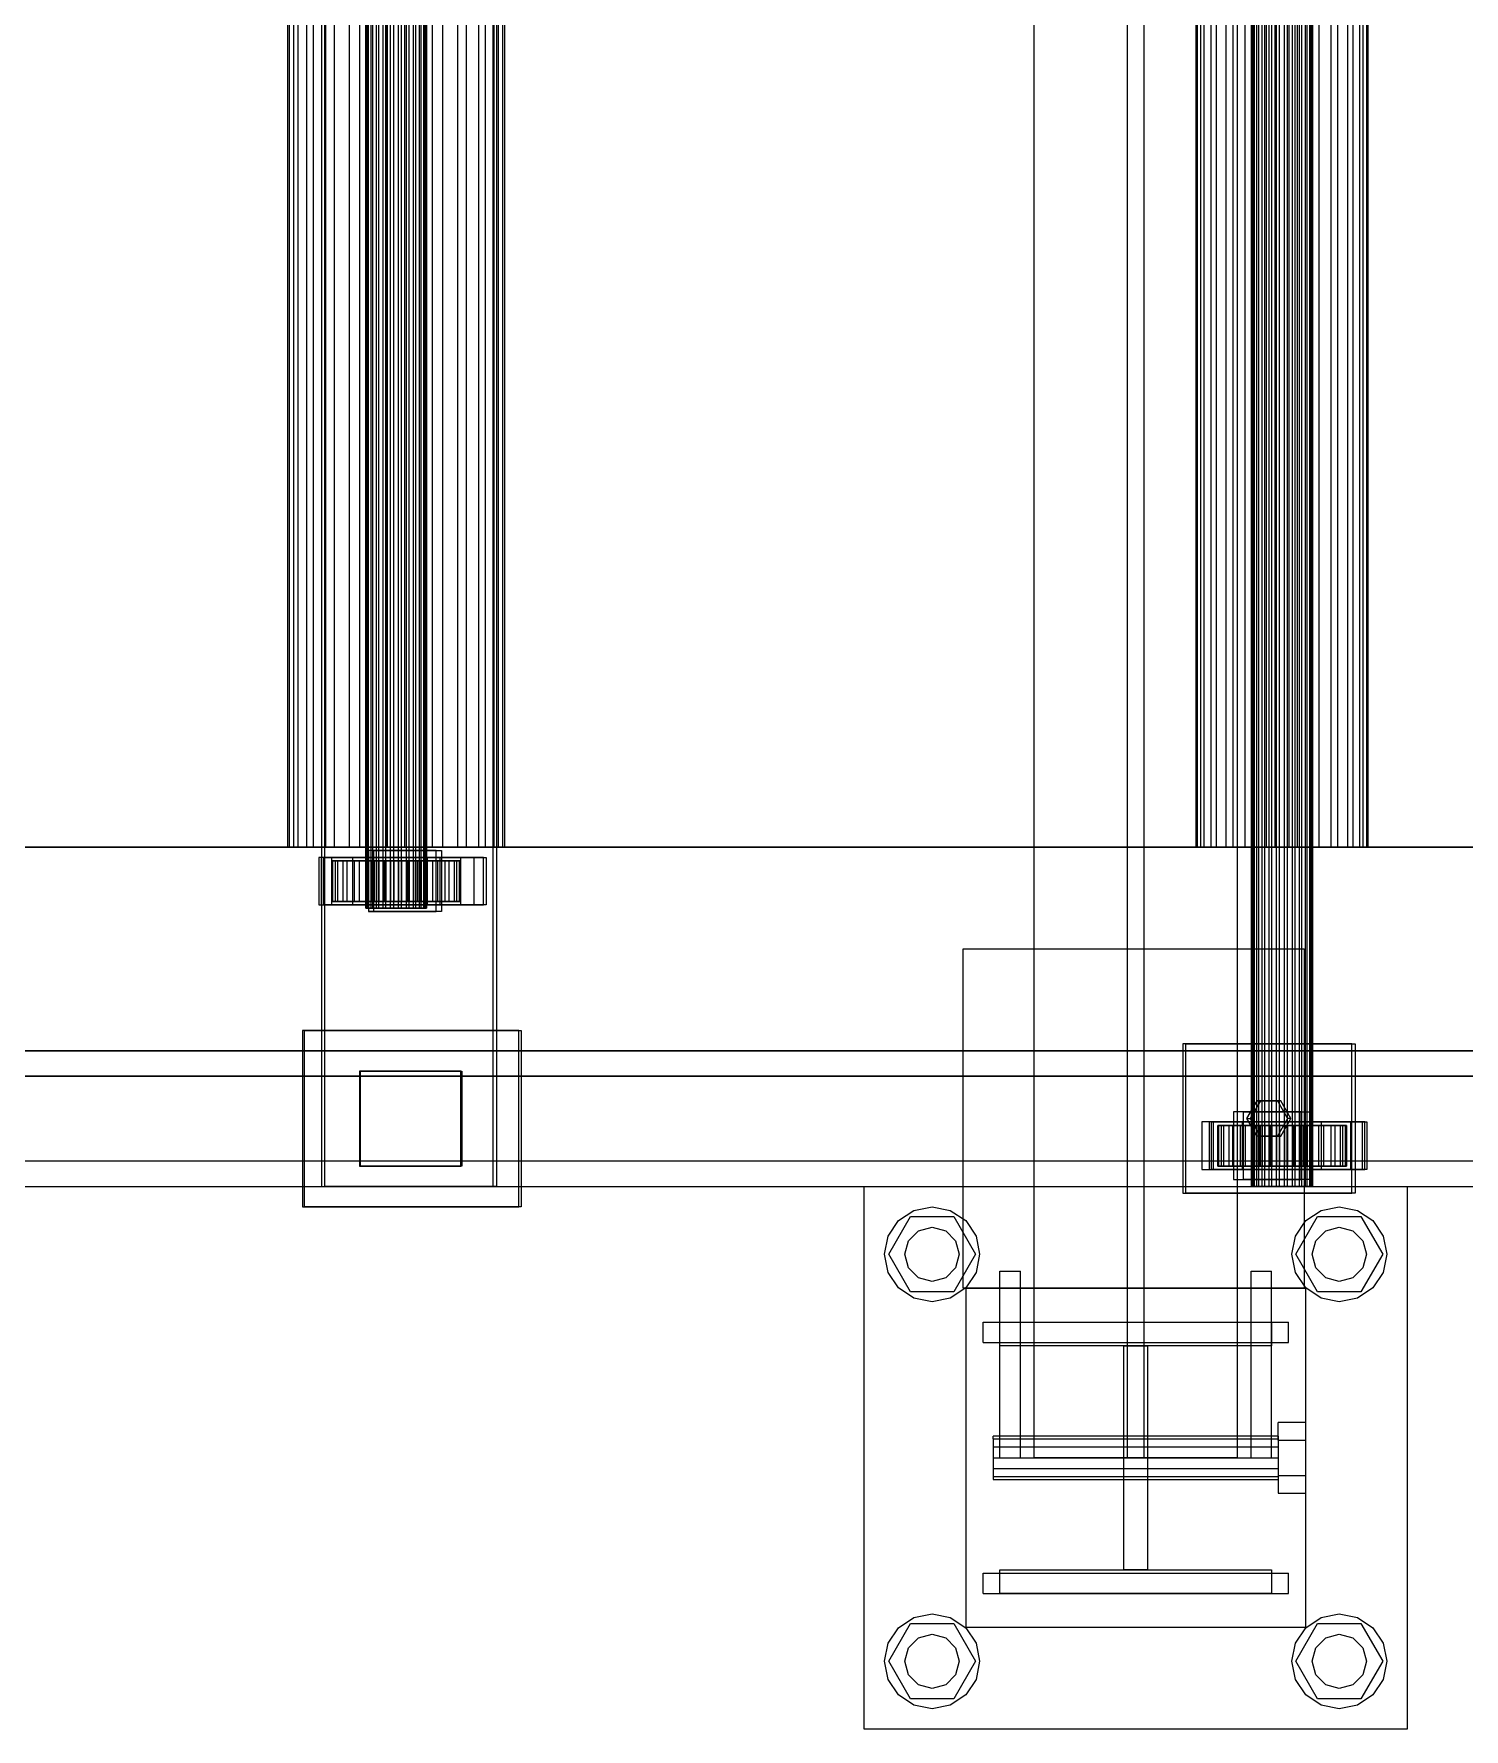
# Model space of a CAD drawing. Header units: millimetres. Extents: x -1970 to 34302, y -65268 to 6837.
# Drawn here: x 27850.8 to 28272.4, y -18510 to -18010.2 of the extents above; entities that cross this region are included whole.
import ezdxf

# ---------------------------------------------------------------- set-up
doc = ezdxf.new("R2010")
doc.units = ezdxf.units.MM
doc.layers.add('superior_C07', color=7, linetype='Continuous', lineweight=0)

msp = doc.modelspace()

# ---------------------------------------------------------------- linework, layer by layer
at = {"layer": 'superior_C07'}
for p, q in [((28145.57, -17570), (28145.57, -18430)), ((28173.07, -17570), (28173.07, -18430)), ((28178.07, -18430), (28178.07, -17570)), ((28205.57, -18430), (28205.57, -17570)), ((27935.573, -17650), (27935.573, -18350)), ((27936.539, -18350), (27936.539, -17650)), ((27986.209, -18350), (27986.209, -17650)), ((27987.174, -17650), (27987.174, -18350)), ((28209.751, -18350), (28209.751, -17650)), ((28209.869, -18350), (28209.869, -17650)), ((28210.244, -18350), (28210.244, -17650)), ((28210.591, -18350), (28210.591, -17650)), ((28211.315, -18350), (28211.315, -17650)), ((28211.866, -18350), (28211.866, -17650)), ((28212.89, -18350), (28212.89, -17650)), ((28213.609, -18350), (28213.609, -17650)), ((28214.863, -18350), (28214.863, -17650)), ((28215.7, -18350), (28215.7, -17650)), ((28217.099, -18350), (28217.099, -17650)), ((28217.998, -18350), (28217.998, -17650)), ((28219.446, -18350), (28219.446, -17650)), ((28220.344, -18350), (28220.344, -17650)), ((28221.743, -18350), (28221.743, -17650)), ((28222.58, -18350), (28222.58, -17650)), ((28223.834, -18350), (28223.834, -17650)), ((28224.553, -18350), (28224.553, -17650)), ((28225.577, -18350), (28225.577, -17650)), ((28226.129, -18350), (28226.129, -17650)), ((28226.853, -18350), (28226.853, -17650)), ((28227.199, -18350), (28227.199, -17650)), ((28227.574, -18350), (28227.574, -17650)), ((28227.693, -17650), (28227.693, -18350)), ((27948.621, -18268), (27948.621, -17732)), ((27948.739, -18268), (27948.739, -17732)), ((27949.114, -18268), (27949.114, -17732)), ((27949.461, -18268), (27949.461, -17732)), ((27950.185, -18268), (27950.185, -17732)), ((27950.737, -18268), (27950.737, -17732)), ((27951.761, -18268), (27951.761, -17732)), ((27952.48, -18268), (27952.48, -17732)), ((27953.734, -18268), (27953.734, -17732)), ((27954.571, -18268), (27954.571, -17732)), ((27955.97, -18268), (27955.97, -17732)), ((27956.868, -18268), (27956.868, -17732)), ((27958.316, -18268), (27958.316, -17732)), ((27959.214, -18268), (27959.214, -17732)), ((27960.613, -18268), (27960.613, -17732)), ((27961.45, -18268), (27961.45, -17732)), ((27962.705, -18268), (27962.705, -17732)), ((27963.423, -18268), (27963.423, -17732)), ((27964.447, -18268), (27964.447, -17732)), ((27964.999, -18268), (27964.999, -17732)), ((27965.723, -18268), (27965.723, -17732)), ((27966.07, -18268), (27966.07, -17732)), ((27966.445, -18268), (27966.445, -17732)), ((27966.563, -17732), (27966.563, -18268)), ((27925.696, -18250), (27925.696, -17750)), ((27926.116, -18250), (27926.116, -17750)), ((27927.449, -18250), (27927.449, -17750)), ((27928.682, -18250), (27928.682, -17750)), ((27931.256, -18250), (27931.256, -17750)), ((27933.217, -18250), (27933.217, -17750)), ((27936.859, -18250), (27936.859, -17750)), ((27939.414, -18250), (27939.414, -17750)), ((27943.874, -18250), (27943.874, -17750)), ((27946.85, -18250), (27946.85, -17750)), ((27951.824, -18250), (27951.824, -17750)), ((27955.017, -18250), (27955.017, -17750)), ((27960.167, -18250), (27960.167, -17750)), ((27963.36, -18250), (27963.36, -17750)), ((27968.334, -18250), (27968.334, -17750)), ((27971.31, -18250), (27971.31, -17750)), ((27975.77, -18250), (27975.77, -17750)), ((27978.326, -18250), (27978.326, -17750)), ((27981.967, -18250), (27981.967, -17750)), ((27983.928, -18250), (27983.928, -17750)), ((27986.502, -18250), (27986.502, -17750)), ((27987.735, -18250), (27987.735, -17750)), ((27989.068, -18250), (27989.068, -17750)), ((27989.488, -17750), (27989.488, -18250)), ((28193.404, -18250), (28193.404, -17750)), ((28193.738, -18250), (28193.738, -17750)), ((28194.796, -18250), (28194.796, -17750)), ((28195.774, -18250), (28195.774, -17750)), ((28197.818, -18250), (28197.818, -17750)), ((28199.374, -18250), (28199.374, -17750)), ((28202.265, -18250), (28202.265, -17750)), ((28204.293, -18250), (28204.293, -17750)), ((28207.833, -18250), (28207.833, -17750)), ((28210.195, -18250), (28210.195, -17750)), ((28214.143, -18250), (28214.143, -17750)), ((28216.678, -18250), (28216.678, -17750)), ((28220.765, -18250), (28220.765, -17750)), ((28223.3, -18250), (28223.3, -17750)), ((28227.248, -18250), (28227.248, -17750)), ((28229.611, -18250), (28229.611, -17750)), ((28233.15, -18250), (28233.15, -17750)), ((28235.179, -18250), (28235.179, -17750)), ((28238.069, -18250), (28238.069, -17750)), ((28239.626, -18250), (28239.626, -17750)), ((28241.669, -18250), (28241.669, -17750)), ((28242.648, -18250), (28242.648, -17750)), ((28243.706, -18250), (28243.706, -17750)), ((28244.039, -17750), (28244.039, -18250)), ((27954.535, -18000), (27954.535, -18250)), ((27955.017, -18250), (27955.017, -18000)), ((27605.669, -18250), (27954.535, -18250)), ((27606.152, -18250), (27955.017, -18250)), ((31954.118, -18250), (27618.221, -18250)), ((27618.623, -18250), (31954.52, -18250)), ((27927.449, -18250), (27925.696, -18250)), ((27925.696, -18250), (27926.116, -18250)), ((27926.116, -18250), (27928.682, -18250)), ((27931.256, -18250), (27927.449, -18250)), ((27928.682, -18250), (27933.217, -18250)), ((27936.859, -18250), (27931.256, -18250)), ((27933.217, -18250), (27939.414, -18250)), ((27943.874, -18250), (27936.859, -18250)), ((27939.414, -18250), (27946.85, -18250)), ((27951.824, -18250), (27943.874, -18250)), ((27946.85, -18250), (27955.017, -18250)), ((27969.41, -18251), (27949.475, -18251)), ((27949.475, -18251), (27949.475, -18269)), ((27951.004, -18251), (27949.475, -18251)), ((27951.004, -18269), (27951.004, -18251)), ((27951.004, -18251), (27970.939, -18251)), ((27960.167, -18250), (27951.824, -18250)), ((27954.535, -18250), (27955.017, -18250)), ((27954.535, -18250), (28931.357, -18250)), ((27955.017, -18250), (28931.84, -18250)), ((27955.017, -18250), (27963.36, -18250)), ((27968.334, -18250), (27960.167, -18250)), ((27963.36, -18250), (27971.31, -18250)), ((27975.77, -18250), (27968.334, -18250)), ((27969.41, -18269), (27969.41, -18251)), ((27969.41, -18251), (27970.939, -18251)), ((27970.939, -18251), (27970.939, -18269)), ((27971.31, -18250), (27978.326, -18250)), ((27981.967, -18250), (27975.77, -18250)), ((27978.326, -18250), (27983.928, -18250)), ((27986.502, -18250), (27981.967, -18250)), ((27983.928, -18250), (27987.735, -18250)), ((27989.068, -18250), (27986.502, -18250)), ((27987.735, -18250), (27989.488, -18250)), ((27989.488, -18250), (27989.068, -18250)), ((28194.796, -18250), (28193.404, -18250)), ((28193.404, -18250), (28193.738, -18250)), ((28193.738, -18250), (28195.774, -18250)), ((28197.818, -18250), (28194.796, -18250)), ((28195.774, -18250), (28199.374, -18250)), ((28202.265, -18250), (28197.818, -18250)), ((28199.374, -18250), (28204.293, -18250)), ((28207.833, -18250), (28202.265, -18250)), ((28204.293, -18250), (28210.195, -18250)), ((28214.143, -18250), (28207.833, -18250)), ((28210.195, -18250), (28216.678, -18250)), ((28220.765, -18250), (28214.143, -18250)), ((28216.678, -18250), (28223.3, -18250)), ((28227.248, -18250), (28220.765, -18250)), ((28223.3, -18250), (28229.611, -18250)), ((28233.15, -18250), (28227.248, -18250)), ((28229.611, -18250), (28235.179, -18250)), ((28238.069, -18250), (28233.15, -18250)), ((28235.179, -18250), (28239.626, -18250)), ((28241.669, -18250), (28238.069, -18250)), ((28239.626, -18250), (28242.648, -18250)), ((28243.706, -18250), (28241.669, -18250)), ((28242.648, -18250), (28244.039, -18250)), ((28244.039, -18250), (28243.706, -18250)), ((27944.777, -18253), (27934.81, -18253)), ((27934.81, -18253), (27934.81, -18267)), ((27938.672, -18253), (27934.81, -18253)), ((27983.365, -18253), (27935.52, -18253)), ((27935.52, -18253), (27935.52, -18267)), ((27936.325, -18253), (27935.52, -18253)), ((27936.325, -18267), (27936.325, -18253)), ((27936.325, -18253), (27984.169, -18253)), ((27938.903, -18254), (27938.654, -18254)), ((27938.654, -18254), (27948.621, -18254)), ((27938.654, -18266), (27938.654, -18254)), ((27938.654, -18254), (27939.695, -18254)), ((27938.672, -18267), (27938.672, -18253)), ((27938.672, -18253), (27948.639, -18253)), ((27940.427, -18254), (27938.903, -18254)), ((27938.903, -18254), (27948.739, -18254)), ((27938.903, -18266), (27938.903, -18254)), ((27939.695, -18254), (27949.114, -18254)), ((27939.695, -18266), (27939.695, -18254)), ((27939.695, -18254), (27941.955, -18254)), ((27943.12, -18254), (27940.427, -18254)), ((27940.427, -18254), (27949.461, -18254)), ((27940.427, -18266), (27940.427, -18254)), ((27941.955, -18254), (27950.185, -18254)), ((27941.955, -18266), (27941.955, -18254)), ((27941.955, -18254), (27945.282, -18254)), ((27946.799, -18254), (27943.12, -18254)), ((27943.12, -18254), (27950.737, -18254)), ((27943.12, -18266), (27943.12, -18254)), ((27944.777, -18267), (27944.777, -18253)), ((27944.777, -18253), (27948.639, -18253)), ((27945.282, -18254), (27951.761, -18254)), ((27945.282, -18266), (27945.282, -18254)), ((27945.282, -18254), (27949.447, -18254)), ((27951.214, -18254), (27946.799, -18254)), ((27946.799, -18254), (27952.48, -18254)), ((27946.799, -18266), (27946.799, -18254)), ((27948.621, -18254), (27948.739, -18254)), ((27948.621, -18254), (27948.621, -18266)), ((27949.114, -18254), (27948.621, -18254)), ((27948.639, -18253), (27948.639, -18267)), ((27948.739, -18254), (27949.461, -18254)), ((27948.739, -18254), (27948.739, -18266)), ((27949.114, -18254), (27949.114, -18266)), ((27950.185, -18254), (27949.114, -18254)), ((27949.447, -18254), (27953.734, -18254)), ((27949.447, -18266), (27949.447, -18254)), ((27949.447, -18254), (27954.167, -18254)), ((27949.461, -18254), (27950.737, -18254)), ((27949.461, -18254), (27949.461, -18266)), ((27950.185, -18254), (27950.185, -18266)), ((27951.761, -18254), (27950.185, -18254)), ((27950.737, -18254), (27952.48, -18254)), ((27950.737, -18254), (27950.737, -18266)), ((27956.063, -18254), (27951.214, -18254)), ((27951.214, -18254), (27954.571, -18254)), ((27951.214, -18266), (27951.214, -18254)), ((27951.761, -18254), (27951.761, -18266)), ((27953.734, -18254), (27951.761, -18254)), ((27952.48, -18254), (27954.571, -18254)), ((27952.48, -18254), (27952.48, -18266)), ((27953.734, -18254), (27953.734, -18266)), ((27955.97, -18254), (27953.734, -18254)), ((27954.167, -18254), (27955.97, -18254)), ((27954.167, -18266), (27954.167, -18254)), ((27954.167, -18254), (27959.121, -18254)), ((27954.571, -18254), (27956.868, -18254)), ((27954.571, -18254), (27954.571, -18266)), ((27955.97, -18254), (27955.97, -18266)), ((27958.316, -18254), (27955.97, -18254)), ((27961.017, -18254), (27956.063, -18254)), ((27956.063, -18254), (27956.868, -18254)), ((27956.063, -18266), (27956.063, -18254)), ((27956.868, -18254), (27959.214, -18254)), ((27956.868, -18254), (27956.868, -18266)), ((27959.121, -18254), (27958.316, -18254)), ((27958.316, -18254), (27958.316, -18266)), ((27960.613, -18254), (27958.316, -18254)), ((27959.121, -18266), (27959.121, -18254)), ((27959.121, -18254), (27963.97, -18254)), ((27961.017, -18254), (27959.214, -18254)), ((27959.214, -18254), (27961.45, -18254)), ((27959.214, -18254), (27959.214, -18266)), ((27963.97, -18254), (27960.613, -18254)), ((27960.613, -18254), (27960.613, -18266)), ((27962.705, -18254), (27960.613, -18254)), ((27965.737, -18254), (27961.017, -18254)), ((27961.017, -18266), (27961.017, -18254)), ((27965.737, -18254), (27961.45, -18254)), ((27961.45, -18254), (27963.423, -18254)), ((27961.45, -18254), (27961.45, -18266)), ((27968.385, -18254), (27962.705, -18254)), ((27962.705, -18254), (27962.705, -18266)), ((27964.447, -18254), (27962.705, -18254)), ((27969.903, -18254), (27963.423, -18254)), ((27963.423, -18254), (27964.999, -18254)), ((27963.423, -18254), (27963.423, -18266)), ((27963.97, -18266), (27963.97, -18254)), ((27963.97, -18254), (27968.385, -18254)), ((27972.065, -18254), (27964.447, -18254)), ((27964.447, -18254), (27964.447, -18266)), ((27965.723, -18254), (27964.447, -18254)), ((27973.229, -18254), (27964.999, -18254)), ((27964.999, -18254), (27966.07, -18254)), ((27964.999, -18254), (27964.999, -18266)), ((27974.758, -18254), (27965.723, -18254)), ((27965.723, -18254), (27965.723, -18266)), ((27966.445, -18254), (27965.723, -18254)), ((27969.903, -18254), (27965.737, -18254)), ((27965.737, -18266), (27965.737, -18254)), ((27975.489, -18254), (27966.07, -18254)), ((27966.07, -18254), (27966.563, -18254)), ((27966.07, -18254), (27966.07, -18266)), ((27976.281, -18254), (27966.445, -18254)), ((27966.445, -18254), (27966.445, -18266)), ((27966.563, -18254), (27966.445, -18254)), ((27966.563, -18254), (27976.53, -18254)), ((27966.563, -18266), (27966.563, -18254)), ((27976.673, -18253), (27966.706, -18253)), ((27966.706, -18253), (27966.706, -18267)), ((27970.568, -18253), (27966.706, -18253)), ((27968.385, -18266), (27968.385, -18254)), ((27968.385, -18254), (27972.065, -18254)), ((27973.229, -18254), (27969.903, -18254)), ((27969.903, -18266), (27969.903, -18254)), ((27970.568, -18267), (27970.568, -18253)), ((27970.568, -18253), (27980.535, -18253)), ((27972.065, -18266), (27972.065, -18254)), ((27972.065, -18254), (27974.758, -18254)), ((27975.489, -18254), (27973.229, -18254)), ((27973.229, -18266), (27973.229, -18254)), ((27974.758, -18266), (27974.758, -18254)), ((27974.758, -18254), (27976.281, -18254)), ((27976.53, -18254), (27975.489, -18254)), ((27975.489, -18266), (27975.489, -18254)), ((27976.281, -18266), (27976.281, -18254)), ((27976.281, -18254), (27976.53, -18254)), ((27976.53, -18254), (27976.53, -18266)), ((27976.673, -18267), (27976.673, -18253)), ((27976.673, -18253), (27980.535, -18253)), ((27980.535, -18253), (27980.535, -18267)), ((27983.365, -18267), (27983.365, -18253)), ((27983.365, -18253), (27984.169, -18253)), ((27984.169, -18253), (27984.169, -18267)), ((27934.81, -18267), (27944.777, -18267)), ((27934.81, -18267), (27938.672, -18267)), ((27935.52, -18267), (27983.365, -18267)), ((27935.52, -18267), (27936.325, -18267)), ((27984.169, -18267), (27936.325, -18267)), ((27948.621, -18266), (27938.654, -18266)), ((27938.654, -18266), (27938.903, -18266)), ((27939.695, -18266), (27938.654, -18266)), ((27948.639, -18267), (27938.672, -18267)), ((27948.739, -18266), (27938.903, -18266)), ((27938.903, -18266), (27940.427, -18266)), ((27949.114, -18266), (27939.695, -18266)), ((27941.955, -18266), (27939.695, -18266)), ((27949.461, -18266), (27940.427, -18266)), ((27940.427, -18266), (27943.12, -18266)), ((27950.185, -18266), (27941.955, -18266)), ((27945.282, -18266), (27941.955, -18266)), ((27950.737, -18266), (27943.12, -18266)), ((27943.12, -18266), (27946.799, -18266)), ((27948.639, -18267), (27944.777, -18267)), ((27951.761, -18266), (27945.282, -18266)), ((27949.447, -18266), (27945.282, -18266)), ((27952.48, -18266), (27946.799, -18266)), ((27946.799, -18266), (27951.214, -18266)), ((27948.739, -18266), (27948.621, -18266)), ((27948.621, -18266), (27949.114, -18266)), ((27949.461, -18266), (27948.739, -18266)), ((27949.114, -18266), (27950.185, -18266)), ((27953.734, -18266), (27949.447, -18266)), ((27954.167, -18266), (27949.447, -18266)), ((27950.737, -18266), (27949.461, -18266)), ((27950.185, -18266), (27951.761, -18266)), ((27952.48, -18266), (27950.737, -18266)), ((27954.571, -18266), (27951.214, -18266)), ((27951.214, -18266), (27956.063, -18266)), ((27951.761, -18266), (27953.734, -18266)), ((27954.571, -18266), (27952.48, -18266)), ((27953.734, -18266), (27955.97, -18266)), ((27955.97, -18266), (27954.167, -18266)), ((27959.121, -18266), (27954.167, -18266)), ((27956.868, -18266), (27954.571, -18266)), ((27955.97, -18266), (27958.316, -18266)), ((27956.868, -18266), (27956.063, -18266)), ((27956.063, -18266), (27961.017, -18266)), ((27959.214, -18266), (27956.868, -18266)), ((27958.316, -18266), (27959.121, -18266)), ((27958.316, -18266), (27960.613, -18266)), ((27963.97, -18266), (27959.121, -18266)), ((27961.45, -18266), (27959.214, -18266)), ((27959.214, -18266), (27961.017, -18266)), ((27960.613, -18266), (27963.97, -18266)), ((27960.613, -18266), (27962.705, -18266)), ((27961.017, -18266), (27965.737, -18266)), ((27963.423, -18266), (27961.45, -18266)), ((27961.45, -18266), (27965.737, -18266)), ((27962.705, -18266), (27968.385, -18266)), ((27962.705, -18266), (27964.447, -18266)), ((27964.999, -18266), (27963.423, -18266)), ((27963.423, -18266), (27969.903, -18266)), ((27968.385, -18266), (27963.97, -18266)), ((27964.447, -18266), (27972.065, -18266)), ((27964.447, -18266), (27965.723, -18266)), ((27966.07, -18266), (27964.999, -18266)), ((27964.999, -18266), (27973.229, -18266)), ((27965.723, -18266), (27974.758, -18266)), ((27965.723, -18266), (27966.445, -18266)), ((27965.737, -18266), (27969.903, -18266)), ((27966.563, -18266), (27966.07, -18266)), ((27966.07, -18266), (27975.489, -18266)), ((27966.445, -18266), (27976.281, -18266)), ((27966.445, -18266), (27966.563, -18266)), ((27976.53, -18266), (27966.563, -18266)), ((27966.706, -18267), (27976.673, -18267)), ((27966.706, -18267), (27970.568, -18267)), ((27972.065, -18266), (27968.385, -18266)), ((27969.903, -18266), (27973.229, -18266)), ((27980.535, -18267), (27970.568, -18267)), ((27974.758, -18266), (27972.065, -18266)), ((27973.229, -18266), (27975.489, -18266)), ((27976.281, -18266), (27974.758, -18266)), ((27975.489, -18266), (27976.53, -18266)), ((27976.53, -18266), (27976.281, -18266)), ((27980.535, -18267), (27976.673, -18267)), ((27984.169, -18267), (27983.365, -18267)), ((27949.114, -18268), (27948.621, -18268)), ((27948.621, -18268), (27948.739, -18268)), ((27948.739, -18268), (27949.461, -18268)), ((27950.185, -18268), (27949.114, -18268)), ((27949.461, -18268), (27950.737, -18268)), ((27949.475, -18269), (27969.41, -18269)), ((27951.004, -18269), (27949.475, -18269)), ((27951.761, -18268), (27950.185, -18268)), ((27950.737, -18268), (27952.48, -18268)), ((27970.939, -18269), (27951.004, -18269)), ((27953.734, -18268), (27951.761, -18268)), ((27952.48, -18268), (27954.571, -18268)), ((27955.97, -18268), (27953.734, -18268)), ((27954.571, -18268), (27956.868, -18268)), ((27958.316, -18268), (27955.97, -18268)), ((27956.868, -18268), (27959.214, -18268)), ((27960.613, -18268), (27958.316, -18268)), ((27959.214, -18268), (27961.45, -18268)), ((27962.705, -18268), (27960.613, -18268)), ((27961.45, -18268), (27963.423, -18268)), ((27964.447, -18268), (27962.705, -18268)), ((27963.423, -18268), (27964.999, -18268)), ((27965.723, -18268), (27964.447, -18268)), ((27964.999, -18268), (27966.07, -18268)), ((27966.445, -18268), (27965.723, -18268)), ((27966.07, -18268), (27966.563, -18268)), ((27966.563, -18268), (27966.445, -18268)), ((27970.939, -18269), (27969.41, -18269)), ((28124.741, -18380), (28124.741, -18280)), ((28124.741, -18280), (28225.212, -18280)), ((28225.212, -18280), (28225.212, -18380)), ((27993.753, -18304), (27929.96, -18304)), ((27929.96, -18304), (27929.96, -18356)), ((27930.604, -18304), (27929.96, -18304)), ((27930.604, -18356), (27930.604, -18304)), ((27930.604, -18304), (27994.396, -18304)), ((27993.753, -18356), (27993.753, -18304)), ((27993.753, -18304), (27994.396, -18304)), ((27994.396, -18304), (27994.396, -18356)), ((28809.503, -18310), (27613.393, -18310)), ((27616.612, -18310), (28812.721, -18310)), ((28823.429, -18310), (27621.687, -18310)), ((27622.801, -18310), (28824.543, -18310)), ((28239.264, -18308), (28189.426, -18308)), ((28189.426, -18308), (28189.426, -18352)), ((28190.391, -18308), (28189.426, -18308)), ((28190.391, -18352), (28190.391, -18308)), ((28190.391, -18308), (28240.229, -18308)), ((28239.264, -18352), (28239.264, -18308)), ((28239.264, -18308), (28240.229, -18308)), ((28240.229, -18308), (28240.229, -18352)), ((27976.647, -18316), (27946.744, -18316)), ((27946.744, -18316), (27946.744, -18344)), ((27947.066, -18316), (27946.744, -18316)), ((27947.066, -18344), (27947.066, -18316)), ((27947.066, -18316), (27976.969, -18316)), ((27976.647, -18344), (27976.647, -18316)), ((27976.647, -18316), (27976.969, -18316)), ((27976.969, -18316), (27976.969, -18344)), ((28808.79, -18317.5), (27619.922, -18317.5)), ((27624.566, -18317.5), (28813.434, -18317.5)), ((28208.364, -18330), (28211.354, -18324.804)), ((28212.32, -18324.804), (28209.33, -18330)), ((28211.354, -18324.804), (28217.335, -18324.804)), ((28212.32, -18324.804), (28211.354, -18324.804)), ((28218.301, -18324.804), (28212.32, -18324.804)), ((28217.335, -18324.804), (28220.325, -18330)), ((28218.301, -18324.804), (28217.335, -18324.804)), ((28221.291, -18330), (28218.301, -18324.804)), ((28207.065, -18331), (28195.103, -18331)), ((28195.103, -18331), (28195.103, -18345)), ((28198.483, -18331), (28195.103, -18331)), ((28243.095, -18331), (28197.245, -18331)), ((28197.245, -18331), (28197.245, -18345)), ((28197.888, -18331), (28197.245, -18331)), ((28197.888, -18345), (28197.888, -18331)), ((28197.888, -18331), (28243.739, -18331)), ((28198.483, -18345), (28198.483, -18331)), ((28198.483, -18331), (28210.444, -18331)), ((28200.033, -18332), (28199.783, -18332)), ((28199.783, -18332), (28209.751, -18332)), ((28199.783, -18344), (28199.783, -18332)), ((28199.783, -18332), (28200.824, -18332)), ((28201.556, -18332), (28200.033, -18332)), ((28200.033, -18332), (28209.869, -18332)), ((28200.033, -18344), (28200.033, -18332)), ((28200.824, -18332), (28210.244, -18332)), ((28200.824, -18344), (28200.824, -18332)), ((28200.824, -18332), (28203.085, -18332)), ((28204.249, -18332), (28201.556, -18332)), ((28201.556, -18332), (28210.591, -18332)), ((28201.556, -18344), (28201.556, -18332)), ((28203.085, -18332), (28211.315, -18332)), ((28203.085, -18344), (28203.085, -18332)), ((28203.085, -18332), (28206.411, -18332)), ((28207.929, -18332), (28204.249, -18332)), ((28204.249, -18332), (28211.866, -18332)), ((28204.249, -18344), (28204.249, -18332)), ((28224.312, -18328), (28204.377, -18328)), ((28204.377, -18328), (28204.377, -18348)), ((28207.386, -18328), (28204.377, -18328)), ((28206.411, -18332), (28212.89, -18332)), ((28206.411, -18344), (28206.411, -18332)), ((28206.411, -18332), (28210.576, -18332)), ((28207.065, -18345), (28207.065, -18331)), ((28207.065, -18331), (28210.444, -18331)), ((28207.386, -18348), (28207.386, -18328)), ((28207.386, -18328), (28227.322, -18328)), ((28212.343, -18332), (28207.929, -18332)), ((28207.929, -18332), (28213.609, -18332)), ((28207.929, -18344), (28207.929, -18332)), ((28211.354, -18335.196), (28208.364, -18330)), ((28208.364, -18330), (28209.33, -18330)), ((28209.33, -18330), (28212.32, -18335.196)), ((28209.751, -18332), (28209.869, -18332)), ((28209.751, -18332), (28209.751, -18344)), ((28210.244, -18332), (28209.751, -18332)), ((28209.869, -18332), (28210.591, -18332)), ((28209.869, -18332), (28209.869, -18344)), ((28210.244, -18332), (28210.244, -18344)), ((28211.315, -18332), (28210.244, -18332)), ((28210.444, -18331), (28210.444, -18345)), ((28210.576, -18332), (28214.863, -18332)), ((28210.576, -18344), (28210.576, -18332)), ((28210.576, -18332), (28215.297, -18332)), ((28210.591, -18332), (28211.866, -18332)), ((28210.591, -18332), (28210.591, -18344)), ((28211.315, -18332), (28211.315, -18344)), ((28212.89, -18332), (28211.315, -18332)), ((28211.866, -18332), (28213.609, -18332)), ((28211.866, -18332), (28211.866, -18344)), ((28217.193, -18332), (28212.343, -18332)), ((28212.343, -18332), (28215.7, -18332)), ((28212.343, -18344), (28212.343, -18332)), ((28212.89, -18332), (28212.89, -18344)), ((28214.863, -18332), (28212.89, -18332)), ((28213.609, -18332), (28215.7, -18332)), ((28213.609, -18332), (28213.609, -18344)), ((28214.863, -18332), (28214.863, -18344)), ((28217.099, -18332), (28214.863, -18332)), ((28215.297, -18332), (28217.099, -18332)), ((28215.297, -18344), (28215.297, -18332)), ((28215.297, -18332), (28220.25, -18332)), ((28215.7, -18332), (28217.998, -18332)), ((28215.7, -18332), (28215.7, -18344)), ((28217.099, -18332), (28217.099, -18344)), ((28219.446, -18332), (28217.099, -18332)), ((28222.147, -18332), (28217.193, -18332)), ((28217.193, -18332), (28217.998, -18332)), ((28217.193, -18344), (28217.193, -18332)), ((28220.325, -18330), (28217.335, -18335.196)), ((28217.998, -18332), (28220.344, -18332)), ((28217.998, -18332), (28217.998, -18344)), ((28218.301, -18335.196), (28221.291, -18330)), ((28220.25, -18332), (28219.446, -18332)), ((28219.446, -18332), (28219.446, -18344)), ((28221.743, -18332), (28219.446, -18332)), ((28220.25, -18344), (28220.25, -18332)), ((28220.25, -18332), (28225.1, -18332)), ((28221.291, -18330), (28220.325, -18330)), ((28222.147, -18332), (28220.344, -18332)), ((28220.344, -18332), (28222.58, -18332)), ((28220.344, -18332), (28220.344, -18344)), ((28225.1, -18332), (28221.743, -18332)), ((28221.743, -18332), (28221.743, -18344)), ((28223.834, -18332), (28221.743, -18332)), ((28226.867, -18332), (28222.147, -18332)), ((28222.147, -18344), (28222.147, -18332)), ((28226.867, -18332), (28222.58, -18332)), ((28222.58, -18332), (28224.553, -18332)), ((28222.58, -18332), (28222.58, -18344)), ((28229.515, -18332), (28223.834, -18332)), ((28223.834, -18332), (28223.834, -18344)), ((28225.577, -18332), (28223.834, -18332)), ((28224.312, -18348), (28224.312, -18328)), ((28224.312, -18328), (28227.322, -18328)), ((28231.032, -18332), (28224.553, -18332)), ((28224.553, -18332), (28226.129, -18332)), ((28224.553, -18332), (28224.553, -18344)), ((28225.1, -18344), (28225.1, -18332)), ((28225.1, -18332), (28229.515, -18332)), ((28233.194, -18332), (28225.577, -18332)), ((28225.577, -18332), (28225.577, -18344)), ((28226.853, -18332), (28225.577, -18332)), ((28234.359, -18332), (28226.129, -18332)), ((28226.129, -18332), (28227.199, -18332)), ((28226.129, -18332), (28226.129, -18344)), ((28235.887, -18332), (28226.853, -18332)), ((28226.853, -18332), (28226.853, -18344)), ((28227.574, -18332), (28226.853, -18332)), ((28231.032, -18332), (28226.867, -18332)), ((28226.867, -18344), (28226.867, -18332)), ((28238.961, -18331), (28227, -18331)), ((28227, -18331), (28227, -18345)), ((28230.379, -18331), (28227, -18331)), ((28236.619, -18332), (28227.199, -18332)), ((28227.199, -18332), (28227.693, -18332)), ((28227.199, -18332), (28227.199, -18344)), ((28227.322, -18328), (28227.322, -18348)), ((28237.411, -18332), (28227.574, -18332)), ((28227.574, -18332), (28227.574, -18344)), ((28227.693, -18332), (28227.574, -18332)), ((28227.693, -18332), (28237.66, -18332)), ((28227.693, -18344), (28227.693, -18332)), ((28229.515, -18344), (28229.515, -18332)), ((28229.515, -18332), (28233.194, -18332)), ((28230.379, -18345), (28230.379, -18331)), ((28230.379, -18331), (28242.34, -18331)), ((28234.359, -18332), (28231.032, -18332)), ((28231.032, -18344), (28231.032, -18332)), ((28233.194, -18344), (28233.194, -18332)), ((28233.194, -18332), (28235.887, -18332)), ((28236.619, -18332), (28234.359, -18332)), ((28234.359, -18344), (28234.359, -18332)), ((28235.887, -18344), (28235.887, -18332)), ((28235.887, -18332), (28237.411, -18332)), ((28237.66, -18332), (28236.619, -18332)), ((28236.619, -18344), (28236.619, -18332)), ((28237.411, -18344), (28237.411, -18332)), ((28237.411, -18332), (28237.66, -18332)), ((28237.66, -18332), (28237.66, -18344)), ((28238.961, -18345), (28238.961, -18331)), ((28238.961, -18331), (28242.34, -18331)), ((28242.34, -18331), (28242.34, -18345)), ((28243.095, -18345), (28243.095, -18331)), ((28243.095, -18331), (28243.739, -18331)), ((28243.739, -18331), (28243.739, -18345)), ((28217.335, -18335.196), (28211.354, -18335.196)), ((28212.32, -18335.196), (28211.354, -18335.196)), ((28212.32, -18335.196), (28218.301, -18335.196)), ((28218.301, -18335.196), (28217.335, -18335.196)), ((27619.922, -18342.5), (28808.79, -18342.5)), ((27624.566, -18342.5), (28813.434, -18342.5)), ((27946.744, -18344), (27976.647, -18344)), ((27946.744, -18344), (27947.066, -18344)), ((27976.969, -18344), (27947.066, -18344)), ((27976.969, -18344), (27976.647, -18344)), ((28195.103, -18345), (28207.065, -18345)), ((28195.103, -18345), (28198.483, -18345)), ((28197.245, -18345), (28243.095, -18345)), ((28197.245, -18345), (28197.888, -18345)), ((28243.739, -18345), (28197.888, -18345)), ((28210.444, -18345), (28198.483, -18345)), ((28209.751, -18344), (28199.783, -18344)), ((28199.783, -18344), (28200.033, -18344)), ((28200.824, -18344), (28199.783, -18344)), ((28209.869, -18344), (28200.033, -18344)), ((28200.033, -18344), (28201.556, -18344)), ((28210.244, -18344), (28200.824, -18344)), ((28203.085, -18344), (28200.824, -18344)), ((28210.591, -18344), (28201.556, -18344)), ((28201.556, -18344), (28204.249, -18344)), ((28211.315, -18344), (28203.085, -18344)), ((28206.411, -18344), (28203.085, -18344)), ((28211.866, -18344), (28204.249, -18344)), ((28204.249, -18344), (28207.929, -18344)), ((28212.89, -18344), (28206.411, -18344)), ((28210.576, -18344), (28206.411, -18344)), ((28210.444, -18345), (28207.065, -18345)), ((28213.609, -18344), (28207.929, -18344)), ((28207.929, -18344), (28212.343, -18344)), ((28209.869, -18344), (28209.751, -18344)), ((28209.751, -18344), (28210.244, -18344)), ((28210.591, -18344), (28209.869, -18344)), ((28210.244, -18344), (28211.315, -18344)), ((28214.863, -18344), (28210.576, -18344)), ((28215.297, -18344), (28210.576, -18344)), ((28211.866, -18344), (28210.591, -18344)), ((28211.315, -18344), (28212.89, -18344)), ((28213.609, -18344), (28211.866, -18344)), ((28215.7, -18344), (28212.343, -18344)), ((28212.343, -18344), (28217.193, -18344)), ((28212.89, -18344), (28214.863, -18344)), ((28215.7, -18344), (28213.609, -18344)), ((28214.863, -18344), (28217.099, -18344)), ((28217.099, -18344), (28215.297, -18344)), ((28220.25, -18344), (28215.297, -18344)), ((28217.998, -18344), (28215.7, -18344)), ((28217.099, -18344), (28219.446, -18344)), ((28217.998, -18344), (28217.193, -18344)), ((28217.193, -18344), (28222.147, -18344)), ((28220.344, -18344), (28217.998, -18344)), ((28219.446, -18344), (28220.25, -18344)), ((28219.446, -18344), (28221.743, -18344)), ((28225.1, -18344), (28220.25, -18344)), ((28222.58, -18344), (28220.344, -18344)), ((28220.344, -18344), (28222.147, -18344)), ((28221.743, -18344), (28225.1, -18344)), ((28221.743, -18344), (28223.834, -18344)), ((28222.147, -18344), (28226.867, -18344)), ((28224.553, -18344), (28222.58, -18344)), ((28222.58, -18344), (28226.867, -18344)), ((28223.834, -18344), (28229.515, -18344)), ((28223.834, -18344), (28225.577, -18344)), ((28226.129, -18344), (28224.553, -18344)), ((28224.553, -18344), (28231.032, -18344)), ((28229.515, -18344), (28225.1, -18344)), ((28225.577, -18344), (28233.194, -18344)), ((28225.577, -18344), (28226.853, -18344)), ((28227.199, -18344), (28226.129, -18344)), ((28226.129, -18344), (28234.359, -18344)), ((28226.853, -18344), (28235.887, -18344)), ((28226.853, -18344), (28227.574, -18344)), ((28226.867, -18344), (28231.032, -18344)), ((28227, -18345), (28238.961, -18345)), ((28227, -18345), (28230.379, -18345)), ((28227.693, -18344), (28227.199, -18344)), ((28227.199, -18344), (28236.619, -18344)), ((28227.574, -18344), (28237.411, -18344)), ((28227.574, -18344), (28227.693, -18344)), ((28237.66, -18344), (28227.693, -18344)), ((28233.194, -18344), (28229.515, -18344)), ((28242.34, -18345), (28230.379, -18345)), ((28231.032, -18344), (28234.359, -18344)), ((28235.887, -18344), (28233.194, -18344)), ((28234.359, -18344), (28236.619, -18344)), ((28237.411, -18344), (28235.887, -18344)), ((28236.619, -18344), (28237.66, -18344)), ((28237.66, -18344), (28237.411, -18344)), ((28242.34, -18345), (28238.961, -18345)), ((28243.739, -18345), (28243.095, -18345)), ((27613.393, -18350), (28809.503, -18350)), ((27616.612, -18350), (28812.721, -18350)), ((27621.687, -18350), (28823.429, -18350)), ((27622.801, -18350), (28824.543, -18350)), ((27935.573, -18350), (27986.209, -18350)), ((27935.573, -18350), (27936.539, -18350)), ((27987.174, -18350), (27936.539, -18350)), ((27987.174, -18350), (27986.209, -18350)), ((28095.57, -18510), (28095.57, -18350)), ((28095.57, -18350), (28255.57, -18350)), ((28189.426, -18352), (28239.264, -18352)), ((28189.426, -18352), (28190.391, -18352)), ((28240.229, -18352), (28190.391, -18352)), ((28204.377, -18348), (28224.312, -18348)), ((28204.377, -18348), (28207.386, -18348)), ((28227.322, -18348), (28207.386, -18348)), ((28210.244, -18350), (28209.751, -18350)), ((28209.751, -18350), (28209.869, -18350)), ((28209.869, -18350), (28210.591, -18350)), ((28211.315, -18350), (28210.244, -18350)), ((28210.591, -18350), (28211.866, -18350)), ((28212.89, -18350), (28211.315, -18350)), ((28211.866, -18350), (28213.609, -18350)), ((28214.863, -18350), (28212.89, -18350)), ((28213.609, -18350), (28215.7, -18350)), ((28217.099, -18350), (28214.863, -18350)), ((28215.7, -18350), (28217.998, -18350)), ((28219.446, -18350), (28217.099, -18350)), ((28217.998, -18350), (28220.344, -18350)), ((28221.743, -18350), (28219.446, -18350)), ((28220.344, -18350), (28222.58, -18350)), ((28223.834, -18350), (28221.743, -18350)), ((28222.58, -18350), (28224.553, -18350)), ((28225.577, -18350), (28223.834, -18350)), ((28227.322, -18348), (28224.312, -18348)), ((28224.553, -18350), (28226.129, -18350)), ((28226.853, -18350), (28225.577, -18350)), ((28226.129, -18350), (28227.199, -18350)), ((28227.574, -18350), (28226.853, -18350)), ((28227.199, -18350), (28227.693, -18350)), ((28227.693, -18350), (28227.574, -18350)), ((28240.229, -18352), (28239.264, -18352)), ((28255.57, -18350), (28255.57, -18510)), ((27929.96, -18356), (27993.753, -18356)), ((27929.96, -18356), (27930.604, -18356)), ((27994.396, -18356), (27930.604, -18356)), ((27994.396, -18356), (27993.753, -18356)), ((28105.671, -18360.101), (28110.212, -18357.066)), ((28110.212, -18357.066), (28115.57, -18356)), ((28115.57, -18356), (28120.928, -18357.066)), ((28120.928, -18357.066), (28125.47, -18360.101)), ((28225.671, -18360.101), (28230.212, -18357.066)), ((28230.212, -18357.066), (28235.57, -18356)), ((28235.57, -18356), (28240.928, -18357.066)), ((28240.928, -18357.066), (28245.47, -18360.101)), ((28102.636, -18364.642), (28105.671, -18360.101)), ((28102.77, -18370), (28109.17, -18358.915)), ((28109.17, -18358.915), (28121.97, -18358.915)), ((28111.57, -18363.072), (28115.57, -18362)), ((28115.57, -18362), (28119.57, -18363.072)), ((28121.97, -18358.915), (28128.37, -18370)), ((28125.47, -18360.101), (28128.504, -18364.642)), ((28222.636, -18364.642), (28225.671, -18360.101)), ((28222.77, -18370), (28229.17, -18358.915)), ((28229.17, -18358.915), (28241.97, -18358.915)), ((28231.57, -18363.072), (28235.57, -18362)), ((28235.57, -18362), (28239.57, -18363.072)), ((28241.97, -18358.915), (28248.37, -18370)), ((28245.47, -18360.101), (28248.504, -18364.642)), ((28101.57, -18370), (28102.636, -18364.642)), ((28107.57, -18370), (28108.642, -18366)), ((28108.642, -18366), (28111.57, -18363.072)), ((28119.57, -18363.072), (28122.498, -18366)), ((28122.498, -18366), (28123.57, -18370)), ((28128.504, -18364.642), (28129.57, -18370)), ((28221.57, -18370), (28222.636, -18364.642)), ((28227.57, -18370), (28228.642, -18366)), ((28228.642, -18366), (28231.57, -18363.072)), ((28239.57, -18363.072), (28242.498, -18366)), ((28242.498, -18366), (28243.57, -18370)), ((28248.504, -18364.642), (28249.57, -18370)), ((28102.636, -18375.358), (28101.57, -18370)), ((28109.17, -18381.085), (28102.77, -18370)), ((28108.642, -18374), (28107.57, -18370)), ((28128.37, -18370), (28121.97, -18381.085)), ((28123.57, -18370), (28122.498, -18374)), ((28129.57, -18370), (28128.504, -18375.358)), ((28222.636, -18375.358), (28221.57, -18370)), ((28229.17, -18381.085), (28222.77, -18370)), ((28228.642, -18374), (28227.57, -18370)), ((28248.37, -18370), (28241.97, -18381.085)), ((28243.57, -18370), (28242.498, -18374)), ((28249.57, -18370), (28248.504, -18375.358)), ((28105.671, -18379.899), (28102.636, -18375.358)), ((28111.57, -18376.928), (28108.642, -18374)), ((28115.57, -18378), (28111.57, -18376.928)), ((28119.57, -18376.928), (28115.57, -18378)), ((28122.498, -18374), (28119.57, -18376.928)), ((28128.504, -18375.358), (28125.47, -18379.899)), ((28135.57, -18430), (28135.57, -18375)), ((28135.57, -18375), (28141.57, -18375)), ((28141.57, -18430), (28141.57, -18375)), ((28209.57, -18430), (28209.57, -18375)), ((28209.57, -18375), (28215.57, -18375)), ((28215.57, -18430), (28215.57, -18375)), ((28225.671, -18379.899), (28222.636, -18375.358)), ((28231.57, -18376.928), (28228.642, -18374)), ((28235.57, -18378), (28231.57, -18376.928)), ((28239.57, -18376.928), (28235.57, -18378)), ((28242.498, -18374), (28239.57, -18376.928)), ((28248.504, -18375.358), (28245.47, -18379.899)), ((28110.212, -18382.934), (28105.671, -18379.899)), ((28121.97, -18381.085), (28109.17, -18381.085)), ((28125.47, -18379.899), (28120.928, -18382.934)), ((28225.212, -18380), (28124.741, -18380)), ((28125.57, -18480), (28125.57, -18380)), ((28125.57, -18380), (28225.57, -18380)), ((28225.57, -18380), (28225.57, -18480)), ((28230.212, -18382.934), (28225.671, -18379.899)), ((28241.97, -18381.085), (28229.17, -18381.085)), ((28245.47, -18379.899), (28240.928, -18382.934)), ((28115.57, -18384), (28110.212, -18382.934)), ((28120.928, -18382.934), (28115.57, -18384)), ((28235.57, -18384), (28230.212, -18382.934)), ((28240.928, -18382.934), (28235.57, -18384)), ((28130.57, -18390), (28220.57, -18390)), ((28130.57, -18396), (28130.57, -18390)), ((28135.57, -18397), (28135.57, -18390)), ((28135.57, -18390), (28215.57, -18390)), ((28215.57, -18390), (28215.57, -18397)), ((28220.57, -18396), (28220.57, -18390)), ((28130.57, -18396), (28220.57, -18396)), ((28215.57, -18397), (28135.57, -18397)), ((28172.07, -18463), (28172.07, -18397)), ((28172.07, -18397), (28179.07, -18397)), ((28179.07, -18397), (28179.07, -18463)), ((28217.57, -18424.8), (28217.57, -18419.6)), ((28225.57, -18419.6), (28217.57, -18419.6)), ((28225.57, -18419.6), (28225.57, -18424.8)), ((28133.57, -18424.457), (28133.57, -18423.6)), ((28217.57, -18423.6), (28133.57, -18423.6)), ((28133.57, -18424.457), (28133.57, -18426.8)), ((28133.57, -18424.457), (28217.57, -18424.457)), ((28133.57, -18426.8), (28133.57, -18430)), ((28133.57, -18426.8), (28217.57, -18426.8)), ((28217.57, -18423.6), (28217.57, -18424.457)), ((28217.57, -18424.457), (28217.57, -18426.8)), ((28217.57, -18424.8), (28217.57, -18435.2)), ((28217.57, -18424.8), (28225.57, -18424.8)), ((28217.57, -18426.8), (28217.57, -18430)), ((28225.57, -18424.8), (28225.57, -18435.2)), ((28133.57, -18430), (28133.57, -18433.2)), ((28133.57, -18430), (28217.57, -18430)), ((28135.57, -18430), (28141.57, -18430)), ((28205.57, -18430), (28145.57, -18430)), ((28178.07, -18430), (28173.07, -18430)), ((28209.57, -18430), (28215.57, -18430)), ((28217.57, -18430), (28217.57, -18433.2)), ((28133.57, -18433.2), (28133.57, -18435.543)), ((28133.57, -18433.2), (28217.57, -18433.2)), ((28133.57, -18435.543), (28133.57, -18436.4)), ((28133.57, -18435.543), (28217.57, -18435.543)), ((28133.57, -18436.4), (28217.57, -18436.4)), ((28217.57, -18433.2), (28217.57, -18435.543)), ((28217.57, -18435.2), (28217.57, -18440.4)), ((28217.57, -18435.2), (28225.57, -18435.2)), ((28217.57, -18435.543), (28217.57, -18436.4)), ((28225.57, -18435.2), (28225.57, -18440.4)), ((28217.57, -18440.4), (28225.57, -18440.4)), ((28130.57, -18464), (28220.57, -18464)), ((28130.57, -18470), (28130.57, -18464)), ((28135.57, -18470), (28135.57, -18463)), ((28135.57, -18463), (28215.57, -18463)), ((28179.07, -18463), (28172.07, -18463)), ((28215.57, -18463), (28215.57, -18470)), ((28220.57, -18470), (28220.57, -18464)), ((28130.57, -18470), (28220.57, -18470)), ((28215.57, -18470), (28135.57, -18470)), ((28110.212, -18477.066), (28115.57, -18476)), ((28115.57, -18476), (28120.928, -18477.066)), ((28230.212, -18477.066), (28235.57, -18476)), ((28235.57, -18476), (28240.928, -18477.066)), ((28102.636, -18484.642), (28105.671, -18480.101)), ((28102.77, -18490), (28109.17, -18478.915)), ((28105.671, -18480.101), (28110.212, -18477.066)), ((28109.17, -18478.915), (28121.97, -18478.915)), ((28111.57, -18483.072), (28115.57, -18482)), ((28115.57, -18482), (28119.57, -18483.072)), ((28120.928, -18477.066), (28125.47, -18480.101)), ((28121.97, -18478.915), (28128.37, -18490)), ((28125.47, -18480.101), (28128.504, -18484.642)), ((28225.57, -18480), (28125.57, -18480)), ((28222.636, -18484.642), (28225.671, -18480.101)), ((28222.77, -18490), (28229.17, -18478.915)), ((28225.671, -18480.101), (28230.212, -18477.066)), ((28229.17, -18478.915), (28241.97, -18478.915)), ((28231.57, -18483.072), (28235.57, -18482)), ((28235.57, -18482), (28239.57, -18483.072)), ((28240.928, -18477.066), (28245.47, -18480.101)), ((28241.97, -18478.915), (28248.37, -18490)), ((28245.47, -18480.101), (28248.504, -18484.642)), ((28101.57, -18490), (28102.636, -18484.642)), ((28107.57, -18490), (28108.642, -18486)), ((28108.642, -18486), (28111.57, -18483.072)), ((28119.57, -18483.072), (28122.498, -18486)), ((28122.498, -18486), (28123.57, -18490)), ((28128.504, -18484.642), (28129.57, -18490)), ((28221.57, -18490), (28222.636, -18484.642)), ((28227.57, -18490), (28228.642, -18486)), ((28228.642, -18486), (28231.57, -18483.072)), ((28239.57, -18483.072), (28242.498, -18486)), ((28242.498, -18486), (28243.57, -18490)), ((28248.504, -18484.642), (28249.57, -18490)), ((28102.636, -18495.358), (28101.57, -18490)), ((28109.17, -18501.085), (28102.77, -18490)), ((28108.642, -18494), (28107.57, -18490)), ((28128.37, -18490), (28121.97, -18501.085)), ((28123.57, -18490), (28122.498, -18494)), ((28129.57, -18490), (28128.504, -18495.358)), ((28222.636, -18495.358), (28221.57, -18490)), ((28229.17, -18501.085), (28222.77, -18490)), ((28228.642, -18494), (28227.57, -18490)), ((28248.37, -18490), (28241.97, -18501.085)), ((28243.57, -18490), (28242.498, -18494)), ((28249.57, -18490), (28248.504, -18495.358)), ((28105.671, -18499.899), (28102.636, -18495.358)), ((28111.57, -18496.928), (28108.642, -18494)), ((28115.57, -18498), (28111.57, -18496.928)), ((28119.57, -18496.928), (28115.57, -18498)), ((28122.498, -18494), (28119.57, -18496.928)), ((28128.504, -18495.358), (28125.47, -18499.899)), ((28225.671, -18499.899), (28222.636, -18495.358)), ((28231.57, -18496.928), (28228.642, -18494)), ((28235.57, -18498), (28231.57, -18496.928)), ((28239.57, -18496.928), (28235.57, -18498)), ((28242.498, -18494), (28239.57, -18496.928)), ((28248.504, -18495.358), (28245.47, -18499.899)), ((28110.212, -18502.934), (28105.671, -18499.899)), ((28121.97, -18501.085), (28109.17, -18501.085)), ((28125.47, -18499.899), (28120.928, -18502.934)), ((28230.212, -18502.934), (28225.671, -18499.899)), ((28241.97, -18501.085), (28229.17, -18501.085)), ((28245.47, -18499.899), (28240.928, -18502.934)), ((28115.57, -18504), (28110.212, -18502.934)), ((28120.928, -18502.934), (28115.57, -18504)), ((28235.57, -18504), (28230.212, -18502.934)), ((28240.928, -18502.934), (28235.57, -18504)), ((28255.57, -18510), (28095.57, -18510))]:
    msp.add_line(p, q, dxfattribs=at)

doc.saveas('drawing.dxf')
